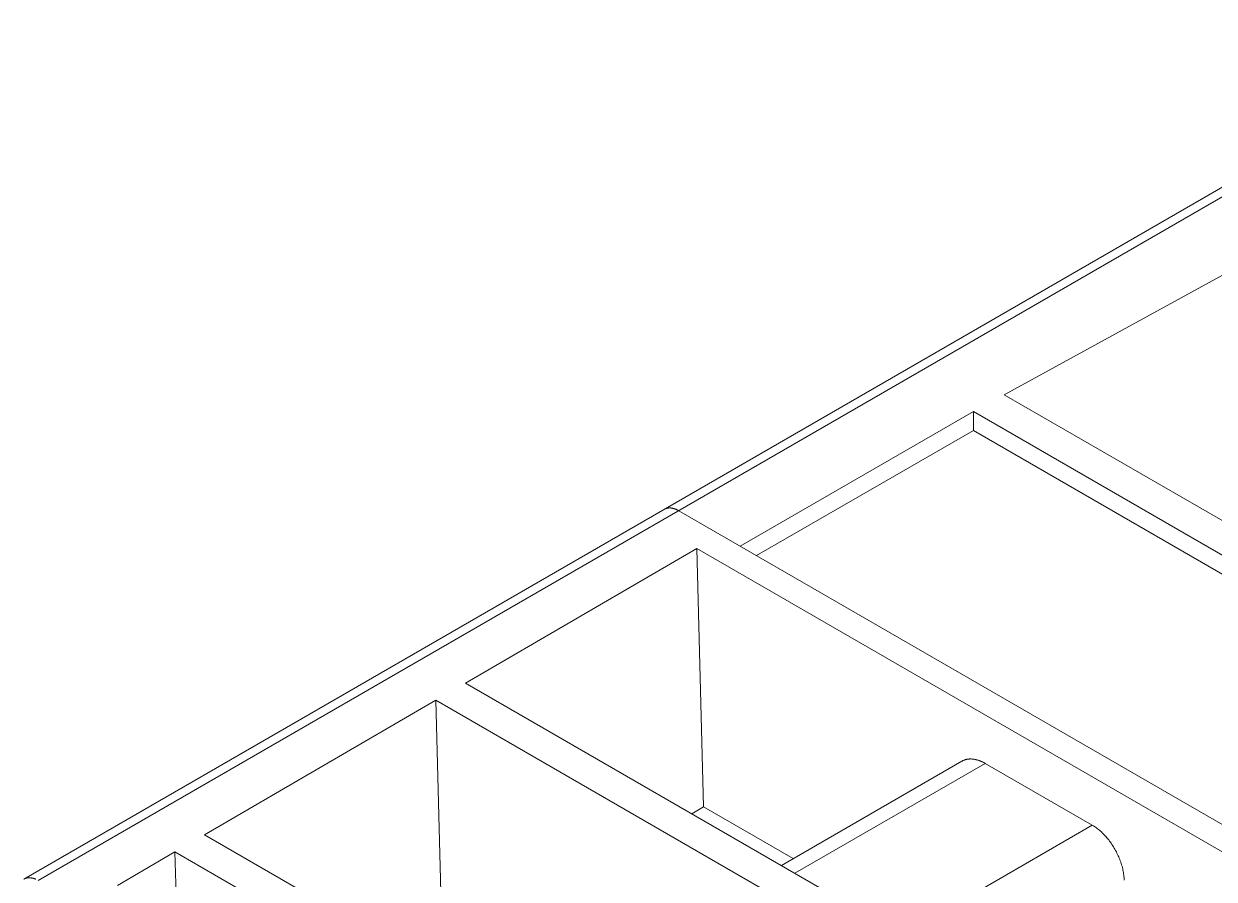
# Model space of a CAD drawing. Header units: inches. Extents: x 67578 to 72421, y -34894 to -31675.
# Drawn here: x 70208.43 to 70241.16, y -33192.73 to -33169.22 of the extents above; entities that cross this region are included whole.
import ezdxf

# ---------------------------------------------------------------- set-up
doc = ezdxf.new("R2010")
doc.units = ezdxf.units.IN
doc.header["$MEASUREMENT"] = 0

# ---------------------------------------------------------------- blocks, each defined once
blk = doc.blocks.new('ET200S')
at = {"lineweight": 0}
for p, q in [((0.13, 97.376), (25.723, 112.153)), ((0.38, 97.352), (25.973, 112.128)), ((21.203, 108.012), (17.067, 105.745)), ((17.067, 105.745), (28.675, 99.044)), ((12.507, 103.128), (16.537, 105.455)), ((16.537, 105.455), (16.537, 105.129)), ((98.562, 58.099), (16.537, 105.455)), ((16.537, 105.129), (12.789, 102.965)), ((24.74, 100.393), (16.537, 105.129)), ((95.592, 55.16), (11.446, 103.741)), ((7.763, 100.764), (11.761, 103.089)), ((11.761, 103.089), (11.877, 98.624)), ((11.761, 103.089), (23.723, 96.183)), ((19.71, 93.866), (7.763, 100.764)), ((3.253, 98.142), (7.252, 100.467)), ((7.252, 100.467), (7.367, 96.002)), ((7.252, 100.467), (19.198, 93.57)), ((16.337, 99.413), (13.22, 97.613)), ((16.742, 99.376), (13.455, 97.478)), ((16.742, 99.376), (18.593, 98.307)), ((11.674, 98.506), (11.877, 98.624)), ((11.877, 98.624), (13.423, 97.731)), ((15.185, 91.254), (3.253, 98.142)), ((18.593, 98.307), (15.306, 96.409)), ((1.747, 97.267), (2.742, 97.845)), ((2.742, 97.845), (2.772, 96.675)), ((2.742, 97.845), (14.672, 90.958))]:
    blk.add_line(p, q, dxfattribs=at)
for points in [[(11.196, 103.765), (11.2, 103.767), (11.204, 103.77), (11.208, 103.772), (11.212, 103.773), (11.217, 103.775), (11.221, 103.777), (11.225, 103.779), (11.229, 103.78), (11.234, 103.781), (11.238, 103.783), (11.243, 103.784), (11.247, 103.785), (11.252, 103.786), (11.257, 103.787), (11.261, 103.787), (11.266, 103.788), (11.271, 103.788), (11.275, 103.789), (11.28, 103.789), (11.285, 103.789), (11.289, 103.789), (11.294, 103.789), (11.299, 103.789), (11.304, 103.788), (11.308, 103.788), (11.313, 103.787), (11.318, 103.787), (11.323, 103.786), (11.327, 103.785), (11.332, 103.785), (11.337, 103.784), (11.343, 103.782), (11.349, 103.781), (11.355, 103.779), (11.361, 103.778), (11.367, 103.776), (11.373, 103.774), (11.379, 103.772), (11.384, 103.77), (11.39, 103.768), (11.396, 103.765), (11.402, 103.763), (11.407, 103.761), (11.413, 103.758), (11.419, 103.755), (11.424, 103.752), (11.43, 103.75), (11.435, 103.747), (11.441, 103.744), (11.446, 103.741)], [(11.287, 103.789), (11.285, 103.789), (11.282, 103.788), (11.279, 103.788), (11.277, 103.788), (11.274, 103.788), (11.271, 103.788), (11.269, 103.788), (11.266, 103.787), (11.263, 103.787), (11.261, 103.787), (11.258, 103.786), (11.255, 103.786), (11.253, 103.785), (11.25, 103.785), (11.248, 103.784), (11.245, 103.784), (11.242, 103.783), (11.24, 103.783), (11.237, 103.782), (11.235, 103.781), (11.232, 103.781), (11.23, 103.78), (11.227, 103.779), (11.225, 103.778), (11.222, 103.777), (11.22, 103.777), (11.217, 103.776), (11.215, 103.775), (11.212, 103.774), (11.21, 103.773), (11.208, 103.771), (11.205, 103.77), (11.203, 103.769), (11.2, 103.768), (11.198, 103.767), (11.196, 103.765)], [(11.323, 103.786), (11.321, 103.787), (11.319, 103.787), (11.317, 103.787), (11.315, 103.787), (11.313, 103.787), (11.311, 103.788), (11.309, 103.788), (11.307, 103.788), (11.305, 103.788), (11.303, 103.788), (11.301, 103.788), (11.299, 103.788), (11.297, 103.788), (11.295, 103.789), (11.293, 103.789), (11.291, 103.789), (11.289, 103.789), (11.287, 103.789)], [(16.338, 99.413), (16.344, 99.416), (16.35, 99.419), (16.357, 99.423), (16.363, 99.426), (16.37, 99.429), (16.377, 99.431), (16.384, 99.434), (16.39, 99.436), (16.397, 99.439), (16.404, 99.441), (16.411, 99.443), (16.419, 99.444), (16.426, 99.446), (16.433, 99.447), (16.441, 99.449), (16.448, 99.45), (16.456, 99.45), (16.463, 99.451), (16.471, 99.452), (16.479, 99.452), (16.486, 99.452), (16.494, 99.452), (16.501, 99.452), (16.509, 99.451), (16.516, 99.451), (16.524, 99.45), (16.532, 99.45), (16.539, 99.449), (16.547, 99.448), (16.554, 99.446), (16.562, 99.445), (16.569, 99.444), (16.579, 99.442), (16.588, 99.439), (16.598, 99.437), (16.607, 99.434), (16.617, 99.432), (16.626, 99.429), (16.635, 99.425), (16.645, 99.422), (16.654, 99.419), (16.663, 99.415), (16.672, 99.411), (16.681, 99.407), (16.69, 99.403), (16.699, 99.399), (16.707, 99.394), (16.716, 99.39), (16.725, 99.385), (16.733, 99.381), (16.742, 99.376)], [(18.593, 98.307), (18.612, 98.296), (18.63, 98.284), (18.648, 98.272), (18.666, 98.26), (18.683, 98.247), (18.7, 98.233), (18.717, 98.22), (18.733, 98.205), (18.749, 98.191), (18.765, 98.176), (18.782, 98.159), (18.798, 98.142), (18.815, 98.125), (18.83, 98.107), (18.846, 98.089), (18.861, 98.071), (18.876, 98.053), (18.89, 98.034), (18.905, 98.015), (18.918, 97.995), (18.932, 97.975), (18.946, 97.954), (18.959, 97.933), (18.972, 97.912), (18.984, 97.891), (18.996, 97.869), (19.008, 97.848), (19.019, 97.826), (19.03, 97.804), (19.04, 97.781), (19.05, 97.759), (19.059, 97.737), (19.068, 97.715), (19.076, 97.692), (19.084, 97.67), (19.092, 97.647), (19.099, 97.624), (19.106, 97.601), (19.112, 97.577), (19.118, 97.554), (19.123, 97.533), (19.127, 97.511), (19.131, 97.489), (19.134, 97.467), (19.137, 97.446), (19.14, 97.424), (19.142, 97.402), (19.143, 97.38), (19.144, 97.358)], [(0.13, 97.376), (0.134, 97.378), (0.137, 97.38), (0.141, 97.382), (0.145, 97.384), (0.149, 97.386), (0.153, 97.387), (0.157, 97.389), (0.161, 97.39), (0.165, 97.391), (0.169, 97.393), (0.173, 97.394), (0.177, 97.395), (0.182, 97.396), (0.187, 97.397), (0.191, 97.398), (0.196, 97.398), (0.201, 97.399), (0.205, 97.399), (0.21, 97.4), (0.215, 97.4), (0.22, 97.4), (0.224, 97.4), (0.229, 97.4), (0.234, 97.399), (0.239, 97.399), (0.243, 97.399), (0.248, 97.398), (0.253, 97.398), (0.258, 97.397), (0.262, 97.396), (0.267, 97.395), (0.272, 97.394), (0.278, 97.393), (0.284, 97.392), (0.29, 97.39), (0.296, 97.389), (0.301, 97.387), (0.307, 97.385), (0.313, 97.383), (0.319, 97.381), (0.325, 97.379), (0.33, 97.376), (0.336, 97.374)]]:
    blk.add_lwpolyline(points, dxfattribs=at)

msp = doc.modelspace()

# ---------------------------------------------------------------- block references
at = {"xscale": 1.59100124616462, "yscale": 1.59100124616462, "zscale": 1.59100124616462}
msp.add_blockref('ET200S', (70208.226, -33347.652), dxfattribs=at)

doc.saveas('drawing.dxf')
